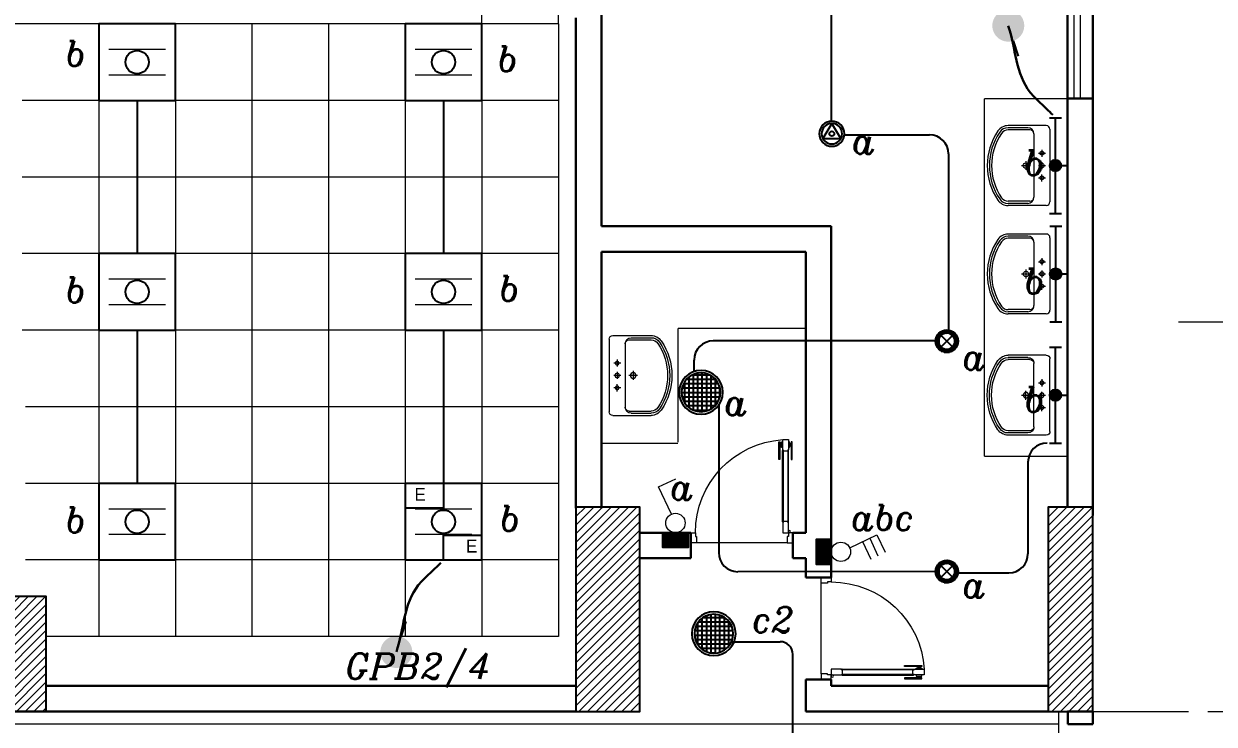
# Model space of a CAD drawing. Extents: x 990 to 1091, y 469 to 823.
# Drawn here: x 1047.97 to 1057.29, y 806.76 to 812.25 of the extents above; entities that cross this region are included whole.
import ezdxf

# ---------------------------------------------------------------- set-up
doc = ezdxf.new("R2010")
doc.units = 0
doc.header["$MEASUREMENT"] = 0
doc.linetypes.add('CENTERX2', pattern=[4, 2.5, -0.5, 0.5, -0.5])
doc.layers.get('0').update_dxf_attribs({"color": 252, "linetype": 'CONTINUOUS', "lineweight": 30})
for name, color, linetype, lineweight in [('axis', 252, 'CENTERX2', 5), ('Column', 252, 'CONTINUOUS', 25), ('DOOR', 252, 'CONTINUOUS', 9), ('elev', 252, 'CONTINUOUS', 9), ('Elevation', 252, 'CONTINUOUS', 18), ('Furn', 252, 'CONTINUOUS', 9), ('hatch', 252, 'CONTINUOUS', 9), ('Wall', 252, 'CONTINUOUS', 30), ('WINDOW', 252, 'CONTINUOUS', 5)]:
    doc.layers.add(name, color=color, linetype=linetype, lineweight=lineweight)
for name, color, linetype in [('E-LIGHTING', 2, 'CONTINUOUS'), ('E-SWITCHES', 4, 'CONTINUOUS'), ('E-WIRING', 3, 'CONTINUOUS'), ('TEXT-ELC', 3, 'CONTINUOUS')]:
    doc.layers.add(name, color=color, linetype=linetype)
doc.styles.add('ROMANS', font='italic8.shx')
doc.dimstyles.get("Standard").update_dxf_attribs({"dimtxt": 0.12, "dimasz": 0.05, "dimexe": 0.18, "dimexo": 0.0625, "dimgap": 0.09, "dimtad": 0, "dimtih": 1, "dimtoh": 1, "dimzin": 0, "dimdsep": 46, "dimtxsty": 'Standard', "dimblk": 'DOT', "dimcen": 0.09, "dimadec": 0, "dimazin": 0, "dimtfac": 1, "dimtofl": 0, "dimtmove": 0, "dimatfit": 3, "dimldrblk": 'DOT', "dimfxl": 1, "dimtolj": 1, "dimtzin": 0, "dimarcsym": 0})
pattern_1 = [(45, (1234.851958695412, 479.3422486952771), (-0.0336759604540093, 0.0336759604540093), [])]
pattern_2 = [(45, (0, 0), (-0.0088388347648318, 0.0088388347648318), []), (135, (0, 0), (-0.0088388347648318, -0.0088388347648318), [])]

# ---------------------------------------------------------------- blocks, each defined once
blk = doc.blocks.new('LAV15')
at = {"layer": 'Furn'}
for p, q in [((-0.0437500000000029, 0.3933986423538389), (-0.0437500000000029, 0.0826797284707777)), ((-0.0137500000000017, 0.4233986423538403), (0.5762500000000017, 0.4233986423538403)), ((0.606250000000003, 0.3933986423538425), (0.606250000000003, 0.0826797284707777)), ((0.0237499999999926, 0.293398642353841), (0.5387499999999932, 0.293398642353841)), ((0.1522921084965674, 0.3583986423538388), (0.20937484216347, 0.3583986423538388)), ((0.1812499999999915, 0.3300132438867482), (0.1812499999999915, 0.3866331723675191)), ((0.2522921084965617, 0.3583986423538388), (0.3093748421634643, 0.3583986423538388)), ((0.28125, 0.3300132438867482), (0.28125, 0.3866331723675191)), ((0.4102078915034327, 0.3583986423538388), (0.35312515783653, 0.3583986423538388)), ((0.3812499999999943, 0.3300132438867482), (0.3812499999999943, 0.3866331723675191)), ((-0.0262500000000046, 0.2433986423538403), (-0.0262500000000046, 0.0826797284707741)), ((-0.0087500000000063, 0.2608986423538386), (-0.0087500000000063, 0.0826797284707777)), ((0.2442482497456098, 0.2283986423538398), (0.317187298319979, 0.2283986423538398)), ((0.28125, 0.1921284109792207), (0.28125, 0.26447609737132)), ((0.5712499999999922, 0.2608986423538386), (0.5712499999999922, 0.0826797284707777)), ((0.5887500000000045, 0.2433986423538403), (0.5887500000000045, 0.0826797284707777))]:
    blk.add_line(p, q, dxfattribs=at)
for centre, radius in [((0.1812499999999915, 0.3583986423538388), 0.0150845549947657), ((0.28125, 0.3583986423538388), 0.0175986474938933), ((0.3812499999999943, 0.3583986423538388), 0.0150845549947657), ((0.28125, 0.2283986423538398), 0.0224871606866415)]:
    blk.add_circle(centre, radius, dxfattribs=at)
for centre, radius, start, end in [((-0.0137500000000017, 0.3933986423538389), 0.03, 90, 180), ((0.5762500000000017, 0.3933986423538425), 0.03, 0, 90), ((0.0237499999999926, 0.2433986423538403), 0.05, 90, 180), ((0.0237499999999926, 0.2608986423538386), 0.0325, 90, 180), ((0.5387499999999932, 0.2433986423538403), 0.05, 0, 90), ((0.5387499999999932, 0.2608986423538386), 0.0325, 0, 90), ((0.0562499999999915, 0.0826797284707777), 0.1, 180, 235.7711336721866), ((0.0562499999999915, 0.0826797284707777), 0.0825, 180, 235.7711336721866), ((0.0562499999999915, 0.0826797284707777), 0.065, 180, 235.7711336721866), ((0.28125, 0.4133986423538385), 0.5, 235.7711336721866, 304.2288663278136), ((0.28125, 0.4133986423538385), 0.4825000000000001, 235.7711336721866, 304.2288663278136), ((0.28125, 0.4133986423538385), 0.4650000000000001, 235.7711336721866, 304.2288663278136), ((0.5062499999999944, 0.0826797284707777), 0.065, 304.2288663278136, 0), ((0.5062499999999944, 0.0826797284707777), 0.0825, 304.2288663278136, 0), ((0.5062499999999944, 0.0826797284707777), 0.1, 304.2288663278136, 0)]:
    blk.add_arc(centre, radius, start, end, dxfattribs=at)
blk = doc.blocks.new('d4')
at = {"layer": 'DOOR'}
for p, q in [((73.81080702019722, -79.75536550797909), (73.81080995848764, -79.1954435418653)), ((73.81478006948947, -79.19544356269915), (73.8147771311992, -79.75536552881316)), ((73.85210820056386, -79.19544375858517), (73.85210526227335, -79.75536572469895)), ((73.8560753732754, -79.75536574553283), (73.85607831156581, -79.19544377941881)), ((73.82011004714026, -79.9197982344666), (74.53120657982434, -79.91980196607211))]:
    blk.add_line(p, q, dxfattribs=at)
for points in [[(73.78851806293653, -79.26666082674184), (73.78209604878731, -79.2666607930412), (73.78209677230981, -79.12878601426753), (73.78851878645906, -79.12878604796819)], [(73.79789380904005, -79.14303239036839), (73.79274673255738, -79.1430323633582), (73.79274664766004, -79.15921042785027), (73.79789372414277, -79.15921045486027)], [(73.81478009280924, -79.1909997375714), (73.81478004616972, -79.19988738782713), (73.85210817724399, -79.19988758371314), (73.85210822388363, -79.1909999334574), (73.85566328398599, -79.19099995211302), (73.85566370374178, -79.11101109981118), (73.85566370374178, -79.11101109981118), (73.81122545246282, -79.11101086661334), (73.811225032707, -79.19099971891559)], [(73.86899501108627, -79.1430327634846), (73.87414208756887, -79.1430327904948), (73.87414200267162, -79.15921085498688), (73.86899492618899, -79.15921082797665)], [(73.87836945966451, -79.26666129825306), (73.88479147381386, -79.26666133195391), (73.8847921973363, -79.12878655317982), (73.87837018318704, -79.12878651947916)], [(73.81477710787942, -79.75980935394101), (73.81477715451896, -79.7509217036852), (73.85210528559313, -79.7509218995712), (73.85210523895358, -79.75980954982701), (73.85566029905604, -79.75980956848285), (73.85565987930023, -79.8397984207848), (73.85565987930023, -79.8397984207848), (73.81122162802133, -79.83979818758715), (73.81122204777704, -79.75980933528521)], [(73.77567081709115, -79.91979800126414), (73.77567102699825, -79.83979800102907), (73.81122162802133, -79.83979818758715), (73.81122167881601, -79.8701187180287), (73.8201093290717, -79.87011876466823), (73.82011004714026, -79.9197982344666)], [(74.57567081708015, -79.9198021994066), (74.57567123672237, -79.83980219942465), (74.5400089489952, -79.83980201202864), (74.5400089997898, -79.87012254246977), (74.53112134953399, -79.87012249583027), (74.53120657982434, -79.91980196607211)]]:
    blk.add_lwpolyline(points, close=True, dxfattribs=at)
for points in [[(73.78851871048894, -79.14326294954627, -0.9999999999999998), (73.79274673134722, -79.14326297173355), (73.79274673134722, -79.14326297173355), (73.79274664887026, -79.15897981947471), (73.79274664887026, -79.15897981947471, -0.9999999999999998), (73.78851862801199, -79.1589797972874), (73.78851862801199, -79.1589797972874)], [(73.87837010721694, -79.14326342105744, 0.9999999999999998), (73.87414208635875, -79.14326339887015), (73.87414208635875, -79.14326339887015), (73.87414200388187, -79.1589802466115), (73.87414200388187, -79.1589802466115, 0.9999999999999998), (73.87837002473998, -79.15898026879859), (73.87837002473998, -79.15898026879859)], [(73.81478004865559, -79.19941367370124), (73.81478004865559, -79.19941367370124, -0.9999999999999998), (73.81478009032334, -79.19147345169709)], [(73.8521081797299, -79.19941386958723), (73.8521081797299, -79.19941386958723, 0.9999999999999998), (73.85210822139761, -79.1914736475831)], [(73.81477715203305, -79.7513954178113), (73.81477715203305, -79.7513954178113, 0.9999999999999998), (73.81477711036531, -79.75933563981482)], [(73.85210528310722, -79.7513956136973), (73.85210528310722, -79.7513956136973, -0.9999999999999998), (73.8521052414395, -79.75933583570082)]]:
    blk.add_lwpolyline(points, format="xyb", close=True, dxfattribs=at)
for points in [[(73.80233751929595, -79.16492247024897), (73.79789369416808, -79.1649224469289), (73.79789383901473, -79.13732039829976), (73.80233766414258, -79.13732042161952)], [(73.81122512598606, -79.17322441840393), (73.80233747573018, -79.17322437176443), (73.80233770892784, -79.12878612048524), (73.81122535918368, -79.12878616712497)], [(73.85566337726503, -79.1732246516018), (73.86455102752063, -79.17322469824131), (73.86455126071837, -79.12878644696212), (73.85566361046266, -79.1287864003226)], [(73.86455107108631, -79.16492279672514), (73.86899489621429, -79.16492282004509), (73.86899504106096, -79.13732077141584), (73.86455121593312, -79.1373207480962)]]:
    blk.add_lwpolyline(points, dxfattribs=at)
blk.add_circle((73.80233402440496, -79.83091049069192), 0.0088876502559006, dxfattribs=at)
blk.add_arc((73.80977882765505, -79.83979818001579), 0.7302301213500654, 359.9996993301862, 86.3973782987392, dxfattribs=at)
blk = doc.blocks.new('A$C11ED6BD5')
at = {"layer": 'axis', "color": 0, "ltscale": 0.3}
blk.add_line((-4.547e-13, 12.34999999999968), (3.221713413324549, 12.34999999999968), dxfattribs=at)
blk = doc.blocks.new('SPOT-20')
at = {"layer": 'E-LIGHTING', "linetype": 'Continuous'}
h = blk.add_hatch(dxfattribs=at)
h.set_pattern_fill('ANSI37', scale=0.4, style=0)
h.set_pattern_definition([(45, (0, 0), (-0.0353553390593274, 0.0353553390593274), []), (135, (0, 0), (-0.0353553390593274, -0.0353553390593274), [])])
h.paths.add_polyline_path([(-0.2200961570427753, 0, 1), (0.2200961570427753, 0, 1)])
at = {"layer": 'E-LIGHTING', "color": 1}
blk.add_circle((0, 0), 0.24885445374253, dxfattribs=at)
at = {"layer": 'E-LIGHTING', "color": 7}
blk.add_circle((0, 0), 0.2200961570427753, dxfattribs=at)
blk = doc.blocks.new('F74')
at = {"layer": 'E-LIGHTING'}
h = blk.add_hatch(dxfattribs=at)
h.set_pattern_fill('ANSI38', color=21, scale=0.05, style=0)
h.set_pattern_definition([(45, (0, 0), (-0.0044194173824159, 0.0044194173824159), []), (135, (0, 0), (-0.0132582521472478, 0.0044194173824159), [0.015625, -0.009375])])
h.paths.add_polyline_path([(0.0358575661433399, 0.075000000000017, 1), (-0.0358575661432263, 0.075000000000017, 1)])
at = {"layer": 'E-LIGHTING', "color": 1}
for p, q in [((-0.3000000000000824, 0.1124999999988888), (-0.3000000000000824, 0.0374999999989002)), ((-0.2999999999998835, 0.0749999999990507), (-0.0358575661432263, 0.0749999999990507)), ((0.0358575661433399, 0.0750000000001325), (0.3000000000000256, 0.0750000000001325)), ((0.2999999999999402, 0.1125000000010203), (0.2999999999999402, 0.0375000000010033)), ((-0.0749999999999886, -2.558e-13), (0.0749999999999886, 2.558e-13)), ((5.68e-14, 0.0391424338567339), (5.68e-14, 2.84e-14))]:
    blk.add_line(p, q, dxfattribs=at)
blk.add_circle((5.68e-14, 0.075000000000017), 0.0358575661432831, dxfattribs=at)
blk = doc.blocks.new('1X26 W')
at = {"layer": 'E-LIGHTING', "color": 1}
for p, q in [((340715.1571165361, 2316221.650086939), (340638.9658122944, 2316096.487654796)), ((340791.0984658736, 2316096.61688144), (340715.1571165361, 2316221.368702897)), ((340638.9658122944, 2316096.487654796), (340791.3484207779, 2316096.487654796))]:
    blk.add_line(p, q, dxfattribs=at)
at = {"layer": 'E-LIGHTING', "color": 7}
blk.add_circle((340715.1571165361, 2316135.878546332), 20.42973725050687, dxfattribs=at)
at = {"layer": 'E-LIGHTING', "color": 3, "extrusion": (0, 0, -1)}
blk.add_ellipse((340715.1571165361, 2316135.878546332), major_axis=(-74.24621202471441, 74.24621202471431), ratio=0.9999999999965836, start_param=5.497787143780428, end_param=11.78097245096001, dxfattribs=at)
at = {"layer": 'E-LIGHTING', "color": 2, "extrusion": (0, 0, -0.9999999999999998)}
blk.add_ellipse((340715.1571165361, 2316135.878546332), major_axis=(60.64963799625552, 60.64963799625552), ratio=0.9999999999935912, start_param=3.926990816990444, end_param=10.21017612417003, dxfattribs=at)
blk = doc.blocks.new('_Dot')
at = {"color": 0, "linetype": 'ByBlock', "lineweight": -2}
blk.add_line((-0.5, 0), (-1, 0), dxfattribs=at)
at = {"color": 0, "linetype": 'ByBlock', "const_width": 0.5}
blk.add_lwpolyline([(-0.25, 0, 1), (0.25, 0, 1)], format="xyb", close=True, dxfattribs=at)
blk = doc.blocks.new('Spot-26')
at = {"layer": 'E-LIGHTING'}
h = blk.add_hatch(dxfattribs=at)
h.set_pattern_fill('BRSTONE', color=81, scale=0.1, style=0)
h.set_pattern_definition([(0, (0, 0), (0, 0.033), []), (90, (0.09, 0), (-0.05, 0.033), [0.033, -0.033]), (90, (0.08, 0), (-0.05, 0.033), [0.033, -0.033]), (0, (0.09, 0.0055), (0.05, 0.033), [-0.09, 0.01]), (0, (0.09, 0.011), (0.05, 0.033), [-0.09, 0.01]), (0, (0.09, 0.0165), (0.05, 0.033), [-0.09, 0.01]), (0, (0.09, 0.022), (0.05, 0.033), [-0.09, 0.01]), (0, (0.09, 0.0275), (0.05, 0.033), [-0.09, 0.01])])
h.paths.add_polyline_path([(-0.3417202001316514, 2.91038e-11, 1), (0.3417202001316514, 2.91038e-11, 1)])
h.paths.add_polyline_path([(-0.1732325845531079, -0.1732325845329167, -0.4142135623896712), (-0.1732325845522165, 0.1732325845920157, -2.414213562276481)], flags=16)
at = {"layer": 'E-LIGHTING', "color": 2}
for p, q in [((-0.173232584554956, 0.1732325845892762), (0.173232584554956, -0.1732325845310685)), ((-0.173232584546169, -0.1732325845398556), (0.1732325845898247, 0.1732325845544075))]:
    blk.add_line(p, q, dxfattribs=at)
at = {"layer": 'E-LIGHTING', "color": 6}
blk.add_circle((0, 2.91038e-11), 0.3417202001316514, dxfattribs=at)
at = {"layer": 'E-LIGHTING', "color": 1}
for start, end in [(134.9999999982313, 225.0000000141494), (225.0000000014739, 134.9999999985261)]:
    blk.add_arc((0, 2.91038e-11), 0.2449878705262513, start, end, dxfattribs=at)
blk = doc.blocks.new('SW6')
at = {"layer": 'E-SWITCHES'}
h = blk.add_hatch(dxfattribs=at)
h.set_pattern_fill('ANSI37', scale=0.1, style=0)
h.set_pattern_definition(pattern_2)
h.paths.add_polyline_path([(58.66838666126888, 267.9915972404574, -0.0006758164009294), (58.66810052561969, 267.9915972404574), (58.52883540104086, 267.9915972404597), (58.5288354010379, 267.8313422112907), (58.80793785671778, 267.8313422112869), (58.80793785672063, 267.9915972404552)])
at = {"layer": 'E-SWITCHES', "lineweight": 15}
for p, q in [((58.48277310086938, 268.4918570807941), (58.67303689211825, 268.5813278422693)), ((58.62320059668275, 268.1932313925117), (58.48277310086938, 268.4918570807941)), ((58.5198264323144, 268.4130614251298), (58.71009022356327, 268.5025321866051)), ((58.55687976375939, 268.3342657694657), (58.74714355500828, 268.4237365309409))]:
    blk.add_line(p, q, dxfattribs=at)
at = {"layer": 'E-SWITCHES'}
blk.add_lwpolyline([(58.52883540104085, 267.9915972404597), (58.80793785672063, 267.9915972404551), (58.80793785671778, 267.8313422112869), (58.5288354010379, 267.8313422112906)], close=True, dxfattribs=at)
at = {"layer": 'E-SWITCHES', "lineweight": 15}
blk.add_circle((58.66824359345718, 268.0974453369663), 0.1058481931965026, dxfattribs=at)
blk = doc.blocks.new('60X60 IP SURFACE MOUNTED')
at = {"layer": 'E-LIGHTING', "color": 4, "linetype": 'ByBlock'}
for p, q in [((0.2999999999301508, 0.2999999999883585), (-0.2999999999301508, 0.2999999999883585)), ((-0.2999999999301508, 0.2999999999883585), (-0.2999999999301508, -0.2999999999883585)), ((0.2999999999301508, -0.2999999999883585), (0.2999999999301508, 0.2999999999883585)), ((-0.2999999999301508, -0.2999999999883585), (0.2999999999301508, -0.2999999999883585))]:
    blk.add_line(p, q, dxfattribs=at)
at = {"layer": 'E-LIGHTING', "color": 1, "linetype": 'ByBlock', "const_width": 0.01}
for points in [[(0.2224989651003852, 0.0999999999985448), (-0.2224989651003852, 0.0999999999985448)], [(0.2224989651003852, -0.0999999999985448), (-0.2224989651003852, -0.0999999999985448)]]:
    blk.add_lwpolyline(points, dxfattribs=at)
at = {"layer": 'E-LIGHTING', "color": 5}
blk.add_circle((0, 0), 0.0913821654968952, dxfattribs=at)
blk = doc.blocks.new('A$C70B11741')
at = {"layer": 'axis', "color": 0, "ltscale": 0.5}
blk.add_line((0.7145834156193587, -5.299999907916341), (-7.830216084064089, -5.299999907916341), dxfattribs=at)
blk = doc.blocks.new('SURFACE EMER IP')
at = {"layer": 'E-LIGHTING', "color": 4, "linetype": 'ByBlock'}
for p, q in [((0.2999999999301508, 0.2999999999883585), (-0.2999999999301508, 0.2999999999883585)), ((-0.2999999999301508, 0.2999999999883585), (-0.2999999999301508, -0.2999999999883585)), ((0.2999999999301508, -0.2999999999883585), (0.2999999999301508, 0.2999999999883585)), ((-0.2999999999301508, -0.2999999999883585), (0.2999999999301508, -0.2999999999883585))]:
    blk.add_line(p, q, dxfattribs=at)
at = {"layer": 'E-LIGHTING', "color": 4, "linetype": 'Continuous'}
for p, q in [((0, 0.2999999999883585), (0, 0.1064224546775279)), ((0, 0.1064224546775279), (-0.2999999999301508, 0.1064224546775279)), ((0, -0.2999999999883585), (0, -0.1052910540216488)), ((0, -0.1052910540216488), (0.2999999999301508, -0.1052910540216488))]:
    blk.add_line(p, q, dxfattribs=at)
at = {"layer": 'E-LIGHTING', "color": 1, "linetype": 'ByBlock', "const_width": 0.01}
for points in [[(0.2224989651003852, 0.0999999999985448), (-0.2224989651003852, 0.0999999999985448)], [(0.2224989651003852, -0.0999999999985448), (-0.2224989651003852, -0.0999999999985448)]]:
    blk.add_lwpolyline(points, dxfattribs=at)
at = {"layer": 'E-LIGHTING', "color": 5}
blk.add_circle((0, 0), 0.0913821654968952, dxfattribs=at)
at = {"layer": 'E-LIGHTING', "color": 2, "linetype": 'Continuous', "char_height": 0.1002365262154399, "width": 0.1432406827643717, "attachment_point": 1}
for insert in [(-0.2273287410509965, 0.263953974698012), (0.1754007393526535, -0.1413370793119953)]:
    blk.add_mtext('E', dxfattribs=dict(at, insert=insert))
blk = doc.blocks.new('SW2')
at = {"layer": 'E-SWITCHES'}
h = blk.add_hatch(dxfattribs=at)
h.set_pattern_fill('ANSI37', scale=0.1, style=0)
h.set_pattern_definition(pattern_2)
h.paths.add_polyline_path([(58.55844961925746, 270.2398836288225, -0.0006758164490269999), (58.5581634835879, 270.2398836288225), (58.41889835900905, 270.2398836288248), (58.41889835900611, 270.0796285996558), (58.69800081468596, 270.0796285996521), (58.69800081468885, 270.2398836288203)])
at = {"layer": 'E-SWITCHES', "lineweight": 15}
for p, q in [((58.37283605883761, 270.7401434691592), (58.56309985008646, 270.8296142306344)), ((58.51326355465096, 270.4415177808769), (58.37283605883761, 270.7401434691592))]:
    blk.add_line(p, q, dxfattribs=at)
at = {"layer": 'E-SWITCHES'}
blk.add_lwpolyline([(58.41889835900906, 270.2398836288248), (58.69800081468885, 270.2398836288203), (58.698000814686, 270.0796285996521), (58.41889835900611, 270.0796285996557)], close=True, dxfattribs=at)
at = {"layer": 'E-SWITCHES', "lineweight": 15}
blk.add_circle((58.5583065514254, 270.3457317253314), 0.1058481931965026, dxfattribs=at)

msp = doc.modelspace()

# ---------------------------------------------------------------- hatches: boundary and pattern name
at = {"layer": 'hatch'}
h = msp.add_hatch(dxfattribs=at)
h.set_pattern_fill('ANSI31', color=256, scale=0.015, style=0)
h.set_pattern_definition(pattern_1)
h.paths.add_polyline_path([(1052.294798761894, 806.86431431909), (1052.794798761894, 806.86431431909), (1052.794798761894, 808.46431431909), (1052.294798761894, 808.46431431909)])
h = msp.add_hatch(dxfattribs=at)
h.set_pattern_fill('ANSI31', color=256, scale=0.015, style=0)
h.set_pattern_definition(pattern_1)
h.paths.add_polyline_path([(1055.994798761893, 806.8643135367505), (1056.344798761893, 806.8643135367505), (1056.344798761893, 808.4643135367508), (1055.994798761893, 808.4643135367508)])
h = msp.add_hatch(dxfattribs=at)
h.set_pattern_fill('ANSI31', color=256, scale=0.015, style=0)
h.set_pattern_definition([(45, (1274.676958695412, 484.6422486952774), (-0.0336759604540093, 0.0336759604540093), [])])
h.paths.add_polyline_path([(1047.244798761893, 806.8643135367505), (1048.144798761893, 806.8643135367505), (1048.144798761893, 807.764313536751), (1047.244798761893, 807.764313536751)])

# ---------------------------------------------------------------- linework, layer by layer
at = {"layer": 'Column'}
for points in [[(1052.294798761894, 806.86431431909), (1052.794798761894, 806.86431431909), (1052.794798761894, 808.46431431909), (1052.294798761894, 808.46431431909)], [(1055.994798761893, 806.8643135367505), (1056.344798761893, 806.8643135367505), (1056.344798761893, 808.4643135367508), (1055.994798761893, 808.4643135367508)], [(1047.244798761893, 806.8643135367505), (1048.144798761893, 806.8643135367505), (1048.144798761893, 807.764313536751), (1047.244798761893, 807.764313536751)]]:
    msp.add_lwpolyline(points, close=True, dxfattribs=at)
at = {"layer": 'E-WIRING', "linetype": 'Continuous'}
for p, q in [((1054.295091075832, 812.7411582733262), (1054.295091075832, 811.4878079617537)), ((1054.39787905361, 811.3811061121685), (1055.064110932505, 811.3811061121685)), ((1055.214110932505, 811.2311061121683), (1055.214110932505, 809.85149391431)), ((1055.111643772319, 809.7665959150189), (1053.37075391841, 809.7668416998821)), ((1053.22075391841, 809.5273364638167), (1053.22075391841, 809.6168416998818)), ((1053.413418119975, 809.2621988603132), (1053.413418119975, 808.1089386767082)), ((1055.111628579468, 807.9590941208731), (1053.563418119975, 807.9589386767083)), ((1055.287281247591, 807.9493602983267), (1055.686187708892, 807.9493602983267)), ((1053.513417829144, 807.4104855989307), (1053.894798244297, 807.4104855989307)), ((1053.513418119986, 807.4104855989227), (1053.894798535139, 807.4104855989227)), ((1053.994798244296, 806.1642826131143), (1053.994798244296, 807.3104855989307)), ((1053.994798535138, 806.1642826131067), (1053.994798535138, 807.310485598923))]:
    msp.add_line(p, q, dxfattribs=at)
at = {"layer": 'E-WIRING', "color": 3}
for p, q in [((1048.857355989581, 811.6505382492492, 0.2000000000000341), (1048.857292192865, 810.4505541994644, 0.2000000000000341)), ((1051.257355989581, 811.6505063504668, 0.2000000000000341), (1051.257292192864, 810.4505223006821, 0.2000000000000341)), ((1048.857355989581, 809.850538249249, 0.2000000000000341), (1048.857292192865, 808.6505541994643, 0.2000000000000341)), ((1051.257355989581, 809.850506350467, 0.2000000000000341), (1051.257292192864, 808.6505223006823, 0.2000000000000341)), ((1055.836187708892, 808.8165244347418), (1055.836187708892, 808.0993602983269))]:
    msp.add_line(p, q, dxfattribs=at)
at = {"layer": 'E-WIRING', "linetype": 'Continuous'}
for centre, radius, start, end in [((1055.064110932505, 811.2311061121683), 0.15, 0, 90), ((1053.37075391841, 809.6168416998818), 0.15, 90, 180), ((1053.563418119975, 808.1089386767082), 0.15, 180, 270), ((1053.894798244297, 807.3104855989307), 0.1, 0, 90), ((1053.894798535139, 807.310485598923), 0.1, 0, 90)]:
    msp.add_arc(centre, radius, start, end, dxfattribs=at)
at = {"layer": 'E-WIRING', "color": 3}
for centre, start, end in [((1055.986187708892, 808.8165244347418), 90, 180), ((1055.686187708892, 808.0993602983269), 270, 0)]:
    msp.add_arc(centre, 0.15, start, end, dxfattribs=at)
at = {"layer": 'elev', "color": 252, "linetype": 'Continuous'}
for p, q in [((1051.557355989511, 812.2505382492491, 0.2000000000000341), (1051.557355989511, 816.4505382551848, 0.2000000000000341)), ((1052.157355989512, 812.2505063504668, 0.2000000000000341), (1052.157355989511, 816.4505382551848, 0.2000000000000341)), ((1052.157355989511, 812.2505063504668, 0.2000000000000341), (1047.357355989511, 812.2507615407253, 0.2000000000000341)), ((1052.157355989512, 812.2505063504668, 0.2000000000000341), (1047.957355989511, 812.2505063504668, 0.2000000000000341)), ((1048.557355989511, 812.2505063504668, 0.2000000000000341), (1048.557355989511, 807.4505063504666, 0.2000000000000341)), ((1049.157355989512, 812.2505063504668, 0.2000000000000341), (1049.157355989511, 807.4505063504666, 0.2000000000000341)), ((1049.757355989512, 812.2505063504668, 0.2000000000000341), (1049.757355989512, 807.4505063504666, 0.2000000000000341)), ((1050.357355989511, 812.2505063504668, 0.2000000000000341), (1050.357355989511, 807.4505063504666, 0.2000000000000341)), ((1050.957355989512, 812.2505063504668, 0.2000000000000341), (1050.957355989512, 807.4505063504666, 0.2000000000000341)), ((1051.557355989511, 812.2505063504668, 0.2000000000000341), (1051.557355989511, 807.4505063504666, 0.2000000000000341)), ((1052.157355989512, 812.2505063504668, 0.2000000000000341), (1052.157355989511, 807.4505063504666, 0.2000000000000341)), ((1052.157355989512, 811.6505063504668, 0.2000000000000341), (1047.957355989511, 811.6505063504668, 0.2000000000000341)), ((1052.157355989512, 811.0505063504668, 0.2000000000000341), (1047.957355989511, 811.0505063504668, 0.2000000000000341)), ((1052.157355989512, 811.0505063504668, 0.2000000000000341), (1047.957355989511, 811.0505063504668, 0.2000000000000341)), ((1052.157355989512, 810.4505063504666, 0.2000000000000341), (1047.957355989511, 810.4505063504666, 0.2000000000000341)), ((1052.157355989512, 809.850506350467, 0.2000000000000341), (1047.957355989511, 809.850506350467, 0.2000000000000341)), ((1052.157355989512, 809.2505063504669, 0.2000000000000341), (1047.982355884886, 809.2505063504669, 0.2000000000000341)), ((1052.157355989512, 808.6505063504668, 0.2000000000000341), (1047.982355884886, 808.6505063504668, 0.2000000000000341)), ((1052.157355989512, 808.0505063504668, 0.2000000000000341), (1047.982355884886, 808.0505063504668, 0.2000000000000341)), ((1052.157355989512, 807.4505063504668, 0.2000000000000341), (1048.144798761893, 807.4505063504668, 0.2000000000000341)), ((1056.074798629714, 806.8643135367508), (1056.074798629714, 804.4032652415297)), ((1056.074798629714, 806.764315939969), (1038.674798629714, 806.7640371486057))]:
    msp.add_line(p, q, dxfattribs=at)
at = {"layer": 'Elevation'}
msp.add_line((1056.344798879174, 813.4643136679429), (1056.344798914724, 811.6643136679428), dxfattribs=at)
at = {"layer": 'Furn', "linetype": 'Continuous'}
for p, q in [((1056.144798761891, 811.6641103740409), (1055.494798761891, 811.6641103740409)), ((1054.094798548098, 809.8643135367502), (1053.094798548098, 809.8643135367502)), ((1053.094258203034, 808.9632532691417), (1052.494258203035, 808.9632532691417)), ((1055.494798761891, 808.8643135367502), (1056.144798643818, 808.8643135367502))]:
    msp.add_line(p, q, dxfattribs=at)
for points in [[(1055.494798761891, 808.8643135367502), (1055.494798761891, 811.6641103740409)], [(1053.094798548098, 808.9732616023136), (1053.094798548098, 809.8643135367504)]]:
    msp.add_lwpolyline(points, dxfattribs=at)
at = {"layer": 'Wall', "linetype": 'Continuous'}
for p, q in [((1056.344798974172, 812.7643136679432), (1056.344798658939, 808.3991646216341)), ((1056.344798974172, 811.6643136679428), (1056.144799155467, 811.6643136679428)), ((1054.294798548099, 810.6643135367502), (1052.494798548098, 810.6643135367502)), ((1054.294798810374, 807.914313746498), (1054.294798548099, 810.6643135367502)), ((1054.094798548098, 810.4643135367502), (1052.494798548098, 810.4643135367502)), ((1054.094798548098, 808.2643135367506), (1054.094798548098, 810.4643135367502)), ((1053.19479854827, 808.264309454957), (1052.7947985481, 808.264309454957)), ((1053.194798548249, 808.264309454957), (1053.194798548249, 808.0643094549573)), ((1054.094798548098, 808.2643135367501), (1053.994798548098, 808.2643135367501)), ((1053.994798548098, 808.2643135367501), (1053.994798548098, 808.0643135367503)), ((1053.19479854827, 808.064309454957), (1052.7947985481, 808.064309454957)), ((1054.094798548098, 808.0643135367503), (1053.994798548098, 808.0643135367503)), ((1054.094798810374, 807.914313746498), (1054.094798548098, 808.0643135367503)), ((1054.294798810374, 807.914313746498), (1054.094798810374, 807.914313746498)), ((1054.094798548098, 806.8643135367505), (1054.094798548098, 807.1143135367502)), ((1054.294798548099, 807.1143135367502), (1054.094798548098, 807.1143135367502)), ((1054.294798548099, 807.0643135367507), (1054.294798548099, 807.1143135367502)), ((1048.144798761891, 807.0643135367507), (1052.2947985481, 807.0643135367507)), ((1055.994798548099, 807.0643135367507), (1054.294798548099, 807.0643135367507)), ((1047.894798443473, 806.8643135367505), (1052.2947985481, 806.8643135367505)), ((1055.994798548099, 806.8643135367505), (1054.094798548098, 806.8643135367505)), ((1056.144798761891, 806.8643135367505), (1056.344798719961, 806.8643135367505)), ((1056.144798761891, 806.8643135367505), (1056.344798719961, 806.8643135367505)), ((1056.147705775103, 806.8643135367505), (1056.147705775103, 806.7643135367504)), ((1056.147705775103, 806.7643135367504), (1056.344798761891, 806.7643135367504))]:
    msp.add_line(p, q, dxfattribs=at)
at = {"layer": 'Wall'}
msp.add_line((1056.344798761891, 806.8643135367505), (1056.344798761891, 806.76431353675), dxfattribs=at)
at = {"layer": 'Wall', "linetype": 'Continuous'}
for points in [[(1052.494798548098, 810.6643135367502), (1052.494798548098, 815.2643135367501)], [(1052.494798548098, 810.6643135367502), (1052.494798548098, 813.5643135367508)], [(1056.144798591341, 808.4643135367508), (1056.144799155467, 812.7643136679432)], [(1052.294798548099, 808.4576316861832), (1052.294798548099, 812.2981661494867)], [(1052.494798548098, 808.4555759234586), (1052.494798548098, 810.4643135367505)]]:
    msp.add_lwpolyline(points, dxfattribs=at)
at = {"layer": 'WINDOW'}
for p, q in [((1056.144799155467, 813.4643136679429), (1056.144799155467, 811.6643136679428)), ((1056.194798897398, 813.4643136679429), (1056.194798897398, 811.6643136679428)), ((1056.244798897401, 813.4643136679429), (1056.244798897401, 811.6643136679428))]:
    msp.add_line(p, q, dxfattribs=at)

# ---------------------------------------------------------------- block references
at = {"linetype": 'Continuous', "xscale": -1}
msp.add_blockref('d4', (1127.770469575097, 888.1041115377794), dxfattribs=at)
at = {"linetype": 'Continuous', "xscale": -1, "rotation": 270}
msp.add_blockref('d4', (1134.134596549128, 733.3386423150941), dxfattribs=at)
at = {"layer": 'axis'}
msp.add_blockref('A$C11ED6BD5', (1056.344798761893, 794.5143135367508), dxfattribs=at)
at = {"layer": 'axis', "color": 252, "ltscale": 0.3}
msp.add_blockref('A$C70B11741', (1064.844796061612, 815.2143484421557), dxfattribs=at)
at = {"layer": 'E-LIGHTING', "linetype": 'Continuous'}
for name, p in [('60X60 IP SURFACE MOUNTED', (1048.857355989581, 811.9505382492372, 0.2000000000000341)), ('60X60 IP SURFACE MOUNTED', (1051.257355989581, 811.9505382492606, 0.2000000000000341)), ('60X60 IP SURFACE MOUNTED', (1048.857355989581, 810.1505382492372, 0.2000000000000341)), ('60X60 IP SURFACE MOUNTED', (1051.257355989581, 810.150506350478, 0.2000000000000341)), ('60X60 IP SURFACE MOUNTED', (1048.857355989442, 808.3505382492374, 0.2000000000000341)), ('SURFACE EMER IP', (1051.257355989581, 808.3505063504783, 0.2000000000000341))]:
    msp.add_blockref(name, p, dxfattribs=at)
at = {"layer": 'E-LIGHTING'}
for name, p, xscale, yscale, zscale in [('1X26 W', (734.8793388357545, -1359.987903060883), 0.0009374999999636, 0.0009374999999636, 0.0009374999999636), ('Spot-26', (1055.199798667097, 809.764482942671), 0.2580479991436277, 0.2580479991436277, 0.2580479991436277), ('Spot-26', (1055.199798667097, 807.9604304489744), 0.2580479991436277, 0.2580479991436277, 0.2580479991436277)]:
    msp.add_blockref(name, p, dxfattribs=dict(at, xscale=xscale, yscale=yscale, zscale=zscale))
for name, p, xscale, yscale, zscale, rotation in [('F74', (1056.144798942379, 811.1400707270308), 1.25, 1.25, 1.25, 90), ('F74', (1056.147128439123, 810.2910460514076), 1.25, 1.25, 1.25, 90), ('F74', (1056.144798706424, 809.3415244347418), 1.25, 1.25, 1.25, 90), ('SPOT-20', (1053.274798639845, 809.3640392249546), -0.6911999978559688, 0.6911999974250878, 0.6911999976959953, 134.9999999895181), ('SPOT-20', (1053.374798349015, 807.4731618909831), -0.6911999978559688, 0.6911999974250878, 0.6911999976959953, 134.9999999895181), ('SPOT-20', (1053.374798639857, 807.4731618909755), -0.6911999978559688, 0.6911999974250878, 0.6911999976959953, 134.9999999895181)]:
    msp.add_blockref(name, p, dxfattribs=dict(at, xscale=xscale, yscale=yscale, zscale=zscale, rotation=rotation))
at = {"layer": 'E-SWITCHES', "xscale": 0.7165827312869624, "yscale": 0.7165827312869624, "zscale": 0.7165827312869624}
msp.add_blockref('SW2', (1011.112824894754, 614.6152450688219), dxfattribs=at)
at = {"layer": 'E-SWITCHES', "color": 7, "xscale": 0.7165827312996953, "yscale": 0.7165827312996953, "zscale": 0.7165827312996953, "rotation": 269.9999999997364}
msp.add_blockref('SW6', (862.2566524798539, 850.1550311001636), dxfattribs=at)
at = {"layer": 'Furn', "extrusion": (0, 0, -1)}
for p, xscale, yscale, zscale, rotation in [((-1055.600556890808, 811.410895035193), -0.9629308734662396, 0.9629308734652116, -0.9629308734662396, 90.0000000000005), ((-1055.600649705961, 810.56187035957), -0.9629308734662396, 0.9629308734652116, -0.9629308734662396, 90.0000000000005), ((-1052.963307115262, 809.7665836343516), 0.9629308734662396, 0.9629308734662396, -0.9629308734422743, 269.9999999999995), ((-1055.600649705961, 809.0707001265795), 0.9629308734662396, 0.9629308734662396, -0.9629308734422743, 89.99999999999952)]:
    msp.add_blockref('LAV15', p, dxfattribs=dict(at, xscale=xscale, yscale=yscale, zscale=zscale, rotation=rotation))

# ---------------------------------------------------------------- texts
at = {"layer": 'TEXT-ELC', "color": 0, "style": 'ROMANS'}
for s, p in [('abc', (1054.445780748475, 808.2834822922174)), ('GPB2/4', (1050.488708165572, 807.1187206298698))]:
    msp.add_text(s, height=0.2, dxfattribs=at).set_placement(p)
at = {"layer": 'TEXT-ELC', "color": 0, "char_height": 0.2, "width": 0.044910278464779, "attachment_point": 1, "style": 'ROMANS'}
for s, insert in [('b', (1048.288369166172, 812.1178036257489)), ('b', (1051.671187374159, 812.0761942824524)), ('a', (1054.452576521333, 811.4326943539536)), ('b', (1055.799281446284, 811.261997367449)), ('b', (1048.288369166172, 810.2657323416282)), ('b', (1051.685574278722, 810.2775105472681)), ('b', (1055.799281446284, 810.3348442844882)), ('a', (1055.317967656457, 809.7409100699498)), ('b', (1055.799281446287, 809.4082036983427)), ('a', (1053.45232097191, 809.3837448845635)), ('a', (1053.028499945769, 808.7216583472979)), ('b', (1051.690695325014, 808.475574768635)), ('b', (1048.288369166172, 808.464169295689)), ('a', (1055.317967656457, 807.9557309921186)), ('c2', (1053.67161755323, 807.6829221984036)), ('c2', (1053.671617844072, 807.682922198396))]:
    msp.add_mtext(s, dxfattribs=dict(at, insert=insert))

# ---------------------------------------------------------------- leaders
at = {"layer": 'TEXT-ELC', "color": 0, "path_type": 1}
for points in [[(1055.681843752803, 812.2357233736493), (1055.853160242124, 811.7132608417421), (1055.934939809693, 811.6290342822177), (1056.031048639836, 811.5367241537172)], [(1050.888150800004, 807.3298537038248, 0.2000000000000341), (1051.059467289326, 807.8523162357321, 0.2000000000000341), (1051.141246856896, 807.9365427952562, 0.2000000000000341), (1051.237355687038, 808.0288529237567, 0.2000000000000341)]]:
    msp.add_leader(points, dimstyle='Standard', override={"dimasz": 0.25, "dimfxl": 0.15}, dxfattribs=at)

doc.saveas('drawing.dxf')
